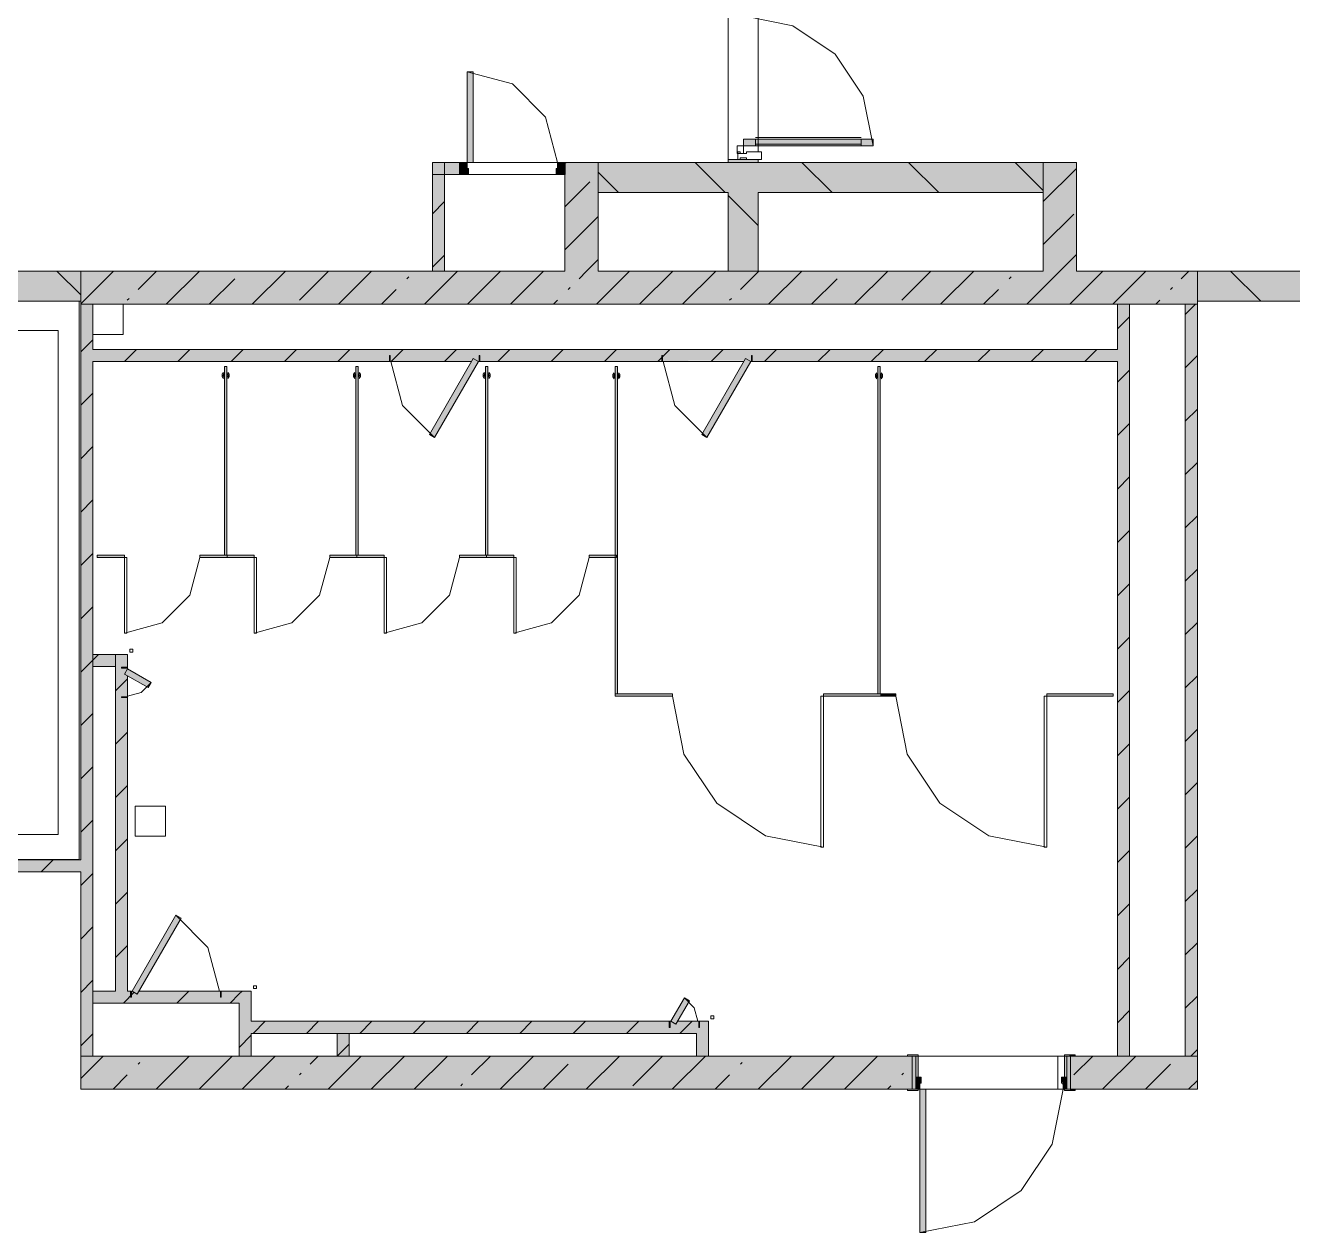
# Model space of a CAD drawing. Header units: millimetres. Extents: x -3817 to 677485, y -22715 to 103890.
# Drawn here: x 10460.1 to 10526.2, y -19570.6 to -19507.6 of the extents above; entities that cross this region are included whole.
import ezdxf

# ---------------------------------------------------------------- set-up
doc = ezdxf.new("R2010")
doc.units = ezdxf.units.MM
doc.layers.add('PDF _Геометрия', color=7, linetype='Continuous', true_color=0x1d1d1d)
doc.layers.add('PDF _Сплошная заливка', color=7, linetype='Continuous', true_color=0xffffff)

msp = doc.modelspace()

# ---------------------------------------------------------------- hatches: boundary and pattern name
at = {"layer": 'PDF _Сплошная заливка', "transparency": 33554559}
h = msp.add_hatch(color=256, dxfattribs=at)
h.paths.add_polyline_path([(10496.741, -19514.742), (10498.315, -19514.742), (10498.315, -19514.585), (10496.741, -19514.585)], flags=0)
h.paths.add_polyline_path([(10497.259, -19499.625), (10498.315, -19499.625), (10498.315, -19498.365), (10496.741, -19498.365), (10496.741, -19499.625)], flags=0)
for points in [[(10488.238, -19520.411), (10489.961, -19520.411), (10489.961, -19514.742), (10488.238, -19514.742), (10488.229, -19520.411)], [(10513.189, -19516.317), (10513.189, -19514.742), (10489.961, -19514.742), (10489.961, -19516.317), (10500.91, -19516.317)], [(10521.228, -19522.144), (10521.228, -19520.411), (10462.962, -19520.411), (10462.962, -19522.144), (10515.517, -19522.144)], [(10517.055, -19561.355), (10517.685, -19561.355), (10517.685, -19522.144), (10517.055, -19522.144), (10517.055, -19549.149)], [(10515.517, -19525.136), (10517.055, -19525.136), (10517.055, -19524.506), (10463.592, -19524.506), (10463.592, -19525.136), (10483.346, -19525.136), (10483.437, -19524.978), (10483.788, -19525.136), (10497.59, -19525.081), (10497.649, -19524.978), (10498, -19525.136), (10500.91, -19525.136)], [(10464.773, -19541.041), (10465.403, -19541.041), (10465.403, -19540.411), (10463.592, -19540.411), (10463.592, -19541.041)], [(10464.773, -19557.969), (10465.403, -19557.953), (10465.403, -19541.522), (10465.246, -19541.431), (10465.403, -19541.041), (10464.773, -19541.041), (10464.773, -19557.953)], [(10465.561, -19558.599), (10471.23, -19558.599), (10471.23, -19557.969), (10466.003, -19557.969), (10465.912, -19558.127), (10465.561, -19557.969), (10463.592, -19557.969), (10463.592, -19558.599), (10464.394, -19558.599)], [(10471.697, -19561.355), (10471.86, -19561.355), (10471.86, -19557.969), (10471.23, -19557.969), (10471.23, -19561.355)], [(10494.73, -19560.174), (10495.087, -19560.174), (10495.087, -19559.544), (10494.112, -19559.544), (10494.021, -19559.701), (10493.749, -19559.544), (10471.86, -19559.544), (10471.86, -19560.174), (10493.749, -19560.174)]]:
    msp.add_hatch(color=256, dxfattribs=at).paths.add_polyline_path(points)
h = msp.add_hatch(color=256, dxfattribs=at)
h.paths.add_polyline_path([(10460.742, -19521.986), (10462.962, -19521.986), (10462.962, -19520.411), (10457.451, -19520.411), (10457.451, -19521.986), (10457.687, -19521.986)], flags=0)
h.paths.add_polyline_path([(10444.223, -19521.986), (10449.577, -19521.986), (10449.577, -19520.411), (10444.223, -19520.411)], flags=0)
h = msp.add_hatch(color=256, dxfattribs=at)
h.paths.add_polyline_path([(10548.668, -19521.986), (10564.691, -19521.986), (10564.691, -19520.411), (10548.668, -19520.411)], flags=0)
h.paths.add_polyline_path([(10530.124, -19521.986), (10537.251, -19521.986), (10537.251, -19520.411), (10521.228, -19520.411), (10521.228, -19521.986)], flags=0)
at = {"layer": 'PDF _Сплошная заливка', "true_color": 0xe2ddcd, "transparency": 33554559}
msp.add_hatch(color=254, dxfattribs=at).paths.add_polyline_path([(10472.013, -19535.356), (10472.013, -19535.23), (10470.596, -19535.23), (10470.596, -19535.356), (10471.697, -19535.356)])
at = {"layer": 'PDF _Сплошная заливка', "transparency": 33554559}
h = msp.add_hatch(color=256, dxfattribs=at)
h.paths.add_polyline_path([(10456.663, -19551.749), (10462.962, -19551.749), (10462.962, -19551.119), (10456.663, -19551.119)], flags=0)
h.paths.add_polyline_path([(10449.183, -19551.749), (10449.183, -19551.119), (10445.798, -19551.119), (10445.798, -19551.749), (10448.947, -19551.749)], flags=0)
h = msp.add_hatch(color=256, dxfattribs=at)
h.paths.add_polyline_path([(10462.962, -19563.087), (10506.347, -19563.087), (10506.347, -19561.355), (10462.962, -19561.355)], flags=0)
h.paths.add_polyline_path([(10521.228, -19563.087), (10521.228, -19561.355), (10514.614, -19561.355), (10514.614, -19563.087), (10515.517, -19563.087)], flags=0)

# ---------------------------------------------------------------- linework, layer by layer
at = {"layer": 'PDF _Геометрия', "color": 7, "lineweight": 9}
for points in [[(10497.693, -19514.585), (10496.741, -19514.585), (10496.741, -19499.625), (10497.693, -19499.625)], [(10498.315, -19500.002), (10498.315, -19514.208)], [(10463.592, -19522.144), (10521.228, -19522.144), (10521.228, -19520.411), (10514.921, -19520.411), (10514.921, -19514.742), (10513.189, -19514.742), (10513.189, -19520.411), (10498.315, -19520.411), (10498.315, -19516.317), (10513.189, -19516.317), (10513.189, -19514.742), (10489.961, -19514.742), (10489.961, -19516.317), (10496.741, -19516.317), (10496.741, -19520.411), (10489.961, -19520.411), (10489.961, -19514.742), (10488.229, -19514.742), (10483.435, -19514.742)], [(10488.229, -19514.807), (10488.294, -19514.742)], [(10491.028, -19516.317), (10489.961, -19515.25)], [(10496.595, -19516.317), (10495.021, -19514.742)], [(10502.163, -19516.317), (10500.588, -19514.742)], [(10507.731, -19516.317), (10506.156, -19514.742)], [(10513.189, -19516.208), (10511.723, -19514.742)], [(10513.189, -19516.787), (10514.921, -19515.055)], [(10482.726, -19515.372), (10488.229, -19515.372), (10488.229, -19520.411), (10462.962, -19520.411), (10462.962, -19522.144)], [(10488.229, -19517.052), (10489.523, -19515.757)], [(10498.315, -19518.037), (10496.741, -19516.462)], [(10481.308, -19517.419), (10481.938, -19516.789)], [(10488.229, -19519.297), (10489.961, -19517.564)], [(10513.189, -19519.032), (10514.78, -19517.441)], [(10481.308, -19520.202), (10481.938, -19519.573)], [(10488.962, -19520.809), (10489.359, -19520.411), (10489.961, -19519.809)], [(10512.322, -19522.144), (10514.054, -19520.411), (10514.921, -19519.544)], [(10457.687, -19521.986), (10462.962, -19521.986), (10462.962, -19520.411), (10457.687, -19520.411)], [(10462.962, -19521.657), (10461.717, -19520.411)], [(10462.962, -19522.114), (10464.665, -19520.411)], [(10465.951, -19521.37), (10466.91, -19520.411)], [(10467.422, -19522.144), (10469.155, -19520.411)], [(10471.912, -19522.144), (10473.645, -19520.411)], [(10474.37, -19521.931), (10475.89, -19520.411)], [(10476.402, -19522.144), (10478.135, -19520.411)], [(10480.892, -19522.144), (10482.624, -19520.411)], [(10483.137, -19522.144), (10484.869, -19520.411)], [(10485.382, -19522.144), (10487.114, -19520.411)], [(10489.872, -19522.144), (10491.604, -19520.411)], [(10492.117, -19522.144), (10493.849, -19520.411)], [(10494.362, -19522.144), (10496.094, -19520.411)], [(10496.741, -19520.411), (10498.315, -19520.411)], [(10497.381, -19521.37), (10498.339, -19520.411)], [(10498.852, -19522.144), (10500.584, -19520.411)], [(10503.342, -19522.144), (10505.074, -19520.411)], [(10505.8, -19521.931), (10507.319, -19520.411)], [(10507.832, -19522.144), (10509.564, -19520.411)], [(10514.567, -19522.144), (10516.299, -19520.411)], [(10516.812, -19522.144), (10518.544, -19520.411)], [(10520.392, -19520.809), (10520.789, -19520.411)], [(10524.535, -19521.986), (10522.96, -19520.411)], [(10469.667, -19522.144), (10471.002, -19520.809)], [(10479.982, -19520.809), (10480.076, -19520.715)], [(10501.097, -19522.144), (10502.432, -19520.809)], [(10511.412, -19520.809), (10511.505, -19520.715)], [(10465.39, -19521.931), (10465.483, -19521.838)], [(10478.647, -19522.144), (10479.421, -19521.37)], [(10488.401, -19521.37), (10488.494, -19521.276)], [(10496.82, -19521.931), (10496.913, -19521.838)], [(10510.077, -19522.144), (10510.851, -19521.37)], [(10519.831, -19521.37), (10519.924, -19521.276)], [(10498, -19525.136), (10517.055, -19525.136), (10517.055, -19561.355), (10517.685, -19561.355), (10517.685, -19522.144), (10517.055, -19522.144), (10517.055, -19524.506), (10498, -19524.506), (10493.276, -19524.506), (10483.788, -19524.506), (10479.064, -19524.506), (10463.592, -19524.506), (10463.592, -19522.144), (10462.962, -19522.144), (10462.962, -19551.119), (10456.9, -19551.119)], [(10465.167, -19522.144), (10463.592, -19522.144), (10463.592, -19523.718)], [(10465.167, -19522.144), (10463.71, -19522.144), (10465.167, -19522.144)], [(10487.627, -19522.144), (10487.84, -19521.931)], [(10519.057, -19522.144), (10519.27, -19521.931)], [(10520.598, -19522.669), (10521.124, -19522.144)], [(10517.055, -19523.429), (10517.685, -19522.799)], [(10450.286, -19523.502), (10461.781, -19523.502), (10461.781, -19549.8), (10449.971, -19549.8), (10449.971, -19523.502)], [(10462.962, -19524.629), (10463.592, -19523.999)], [(10465.24, -19525.136), (10465.87, -19524.506)], [(10468.024, -19525.136), (10468.654, -19524.506)], [(10470.807, -19525.136), (10471.437, -19524.506)], [(10473.591, -19525.136), (10474.221, -19524.506)], [(10476.375, -19525.136), (10477.005, -19524.506)], [(10479.159, -19525.136), (10479.789, -19524.506)], [(10481.943, -19525.136), (10482.572, -19524.506)], [(10484.726, -19525.136), (10485.356, -19524.506)], [(10487.51, -19525.136), (10488.14, -19524.506)], [(10490.294, -19525.136), (10490.924, -19524.506)], [(10493.078, -19525.136), (10493.708, -19524.506)], [(10495.862, -19525.136), (10496.491, -19524.506)], [(10498.645, -19525.136), (10499.275, -19524.506)], [(10501.429, -19525.136), (10502.059, -19524.506)], [(10504.213, -19525.136), (10504.843, -19524.506)], [(10506.997, -19525.136), (10507.627, -19524.506)], [(10509.78, -19525.136), (10510.41, -19524.506)], [(10512.564, -19525.136), (10513.194, -19524.506)], [(10515.348, -19525.136), (10515.978, -19524.506)], [(10506.11, -19561.355), (10463.592, -19561.355), (10463.592, -19541.041), (10464.773, -19541.041), (10464.773, -19540.411), (10463.592, -19540.411), (10463.592, -19525.136), (10479.064, -19525.136), (10483.346, -19525.136)], [(10483.788, -19525.136), (10493.276, -19525.136), (10497.558, -19525.136)], [(10520.598, -19525.453), (10521.228, -19524.823)], [(10470.412, -19525.693), (10470.342, -19525.79), (10470.342, -19525.91), (10470.412, -19526.006)], [(10470.442, -19525.766), (10470.407, -19525.85), (10470.442, -19525.934)], [(10470.61, -19525.934), (10470.645, -19525.85), (10470.61, -19525.766)], [(10470.64, -19526.006), (10470.71, -19525.91), (10470.71, -19525.79), (10470.64, -19525.693)], [(10477.259, -19525.693), (10477.189, -19525.79), (10477.189, -19525.91), (10477.259, -19526.006)], [(10477.289, -19525.766), (10477.255, -19525.85), (10477.289, -19525.934)], [(10477.457, -19525.934), (10477.492, -19525.85), (10477.457, -19525.766)], [(10477.487, -19526.006), (10477.557, -19525.91), (10477.557, -19525.79), (10477.487, -19525.693)], [(10484.028, -19525.693), (10483.957, -19525.79), (10483.957, -19525.91), (10484.028, -19526.006)], [(10484.058, -19525.766), (10484.023, -19525.85), (10484.058, -19525.934)], [(10484.226, -19525.934), (10484.26, -19525.85), (10484.226, -19525.766)], [(10484.256, -19526.006), (10484.326, -19525.91), (10484.326, -19525.79), (10484.256, -19525.693)], [(10490.796, -19525.717), (10490.726, -19525.814), (10490.726, -19525.934), (10490.796, -19526.031)], [(10490.826, -19525.79), (10490.791, -19525.874), (10490.826, -19525.958)], [(10490.994, -19525.958), (10491.029, -19525.874), (10490.994, -19525.79)], [(10491.024, -19526.031), (10491.094, -19525.934), (10491.094, -19525.814), (10491.024, -19525.717)], [(10504.501, -19525.717), (10504.43, -19525.814), (10504.43, -19525.934), (10504.501, -19526.031)], [(10504.53, -19525.79), (10504.496, -19525.874), (10504.53, -19525.958)], [(10504.698, -19525.958), (10504.733, -19525.874), (10504.698, -19525.79)], [(10504.728, -19526.031), (10504.799, -19525.934), (10504.799, -19525.814), (10504.728, -19525.717)], [(10517.055, -19526.212), (10517.685, -19525.583)], [(10462.962, -19527.413), (10463.592, -19526.783)], [(10520.598, -19528.237), (10521.228, -19527.607)], [(10517.055, -19528.996), (10517.685, -19528.366)], [(10462.962, -19530.197), (10463.592, -19529.567)], [(10520.598, -19531.021), (10521.228, -19530.391)], [(10517.055, -19531.78), (10517.685, -19531.15)], [(10462.962, -19532.981), (10463.592, -19532.351)], [(10520.598, -19533.805), (10521.228, -19533.175)], [(10517.055, -19534.564), (10517.685, -19533.934)], [(10462.962, -19535.765), (10463.592, -19535.135)], [(10465.242, -19539.293), (10465.242, -19535.356), (10465.368, -19535.356), (10465.368, -19539.293), (10465.242, -19539.293), (10467.21, -19538.765), (10468.651, -19537.324), (10469.179, -19535.356)], [(10472.013, -19539.293), (10472.013, -19535.356), (10472.139, -19535.356), (10472.139, -19539.293), (10472.013, -19539.293), (10473.982, -19538.765), (10475.423, -19537.324), (10475.95, -19535.356)], [(10478.785, -19539.293), (10478.785, -19535.356), (10478.911, -19535.356), (10478.911, -19539.293), (10478.785, -19539.293), (10480.753, -19538.765), (10482.194, -19537.324), (10482.721, -19535.356)], [(10485.556, -19539.293), (10485.556, -19535.356), (10485.682, -19535.356), (10485.682, -19539.293), (10485.556, -19539.293), (10487.524, -19538.765), (10488.965, -19537.324), (10489.493, -19535.356)], [(10520.598, -19536.588), (10521.228, -19535.958)], [(10517.055, -19537.348), (10517.685, -19536.718)], [(10462.962, -19538.548), (10463.592, -19537.918)], [(10520.598, -19539.372), (10521.228, -19538.742)], [(10517.055, -19540.131), (10517.685, -19539.502)], [(10462.962, -19541.332), (10463.592, -19540.702), (10463.884, -19540.411), (10463.592, -19540.702)], [(10465.403, -19541.159), (10465.403, -19541.041), (10465.403, -19540.411), (10463.592, -19540.411), (10463.592, -19541.041), (10464.773, -19541.041), (10464.773, -19557.969), (10463.592, -19557.969), (10463.592, -19558.599), (10465.561, -19558.599), (10470.285, -19558.599), (10471.23, -19558.599), (10471.23, -19561.355), (10471.86, -19561.355), (10471.86, -19560.174), (10495.087, -19560.174), (10495.087, -19561.355), (10495.717, -19561.355), (10495.717, -19559.544), (10495.087, -19559.544), (10495.245, -19559.544)], [(10464.773, -19542.655), (10464.773, -19541.08)], [(10464.773, -19542.305), (10465.403, -19541.675)], [(10465.561, -19557.969), (10465.403, -19557.969), (10465.403, -19541.522), (10465.403, -19542.655)], [(10520.598, -19542.156), (10521.228, -19541.526)], [(10517.055, -19542.915), (10517.685, -19542.285)], [(10493.839, -19542.592), (10494.439, -19545.605), (10496.145, -19548.159), (10498.7, -19549.866), (10501.713, -19550.465), (10501.587, -19550.465), (10501.587, -19542.592), (10501.713, -19542.592), (10501.713, -19550.465)], [(10505.492, -19542.592), (10506.092, -19545.605), (10507.798, -19548.159), (10510.353, -19549.866), (10513.366, -19550.465), (10513.24, -19550.465), (10513.24, -19542.592), (10513.366, -19542.592), (10513.366, -19550.465)], [(10462.962, -19544.116), (10463.592, -19543.486)], [(10520.598, -19544.94), (10521.228, -19544.31)], [(10464.773, -19545.089), (10465.403, -19544.459)], [(10517.055, -19545.699), (10517.685, -19545.069)], [(10462.962, -19546.9), (10463.592, -19546.27)], [(10464.773, -19547.872), (10465.403, -19547.243)], [(10520.598, -19547.723), (10521.228, -19547.093)], [(10517.055, -19548.483), (10517.685, -19547.853)], [(10462.962, -19549.683), (10463.592, -19549.054)], [(10464.773, -19550.656), (10465.403, -19550.026)], [(10520.598, -19550.507), (10521.228, -19549.877)], [(10517.055, -19551.267), (10517.685, -19550.637)], [(10460.897, -19551.749), (10461.527, -19551.119)], [(10456.9, -19551.749), (10462.962, -19551.749), (10462.962, -19561.355), (10463.592, -19561.355)], [(10462.962, -19552.467), (10463.592, -19551.837)], [(10464.773, -19553.44), (10465.403, -19552.81)], [(10520.598, -19553.291), (10521.228, -19552.661)], [(10517.055, -19554.05), (10517.685, -19553.42)], [(10462.962, -19555.251), (10463.592, -19554.621)], [(10464.773, -19556.224), (10465.403, -19555.594)], [(10520.598, -19556.075), (10521.228, -19555.445)], [(10517.055, -19556.834), (10517.685, -19556.204)], [(10462.962, -19558.035), (10463.592, -19557.405)], [(10465.182, -19558.599), (10465.749, -19558.032)], [(10493.749, -19559.544), (10471.86, -19559.544), (10471.86, -19557.969), (10471.23, -19557.969), (10470.285, -19557.969), (10466.003, -19557.969)], [(10467.966, -19558.599), (10468.596, -19557.969)], [(10470.75, -19558.599), (10471.23, -19558.119), (10471.379, -19557.969)], [(10520.598, -19558.859), (10521.228, -19558.229)], [(10471.959, -19560.174), (10472.588, -19559.544)], [(10474.742, -19560.174), (10475.372, -19559.544)], [(10477.526, -19560.174), (10478.156, -19559.544)], [(10480.31, -19560.174), (10480.94, -19559.544)], [(10483.094, -19560.174), (10483.724, -19559.544)], [(10485.877, -19560.174), (10486.507, -19559.544)], [(10488.661, -19560.174), (10489.291, -19559.544)], [(10491.445, -19560.174), (10492.075, -19559.544)], [(10494.229, -19560.174), (10494.859, -19559.544)], [(10517.055, -19559.618), (10517.685, -19558.988)], [(10462.962, -19560.819), (10463.592, -19560.189)], [(10495.087, -19560.174), (10493.67, -19560.174)], [(10471.23, -19560.903), (10471.86, -19560.273)], [(10476.345, -19561.355), (10476.968, -19560.732)], [(10462.962, -19562.523), (10464.131, -19561.355)], [(10462.962, -19561.355), (10462.962, -19563.087), (10506.11, -19563.087)], [(10466.889, -19563.087), (10468.621, -19561.355)], [(10469.134, -19563.087), (10470.866, -19561.355)], [(10471.379, -19563.087), (10473.111, -19561.355)], [(10474.931, -19561.779), (10475.356, -19561.355)], [(10475.869, -19563.087), (10477.601, -19561.355)], [(10478.114, -19563.087), (10479.846, -19561.355)], [(10480.359, -19563.087), (10482.091, -19561.355)], [(10483.35, -19562.341), (10484.336, -19561.355)], [(10484.849, -19563.087), (10486.581, -19561.355)], [(10489.338, -19563.087), (10491.071, -19561.355)], [(10491.768, -19562.902), (10493.316, -19561.355)], [(10493.828, -19563.087), (10495.561, -19561.355)], [(10498.318, -19563.087), (10500.051, -19561.355)], [(10500.563, -19563.087), (10502.296, -19561.355)], [(10502.808, -19563.087), (10504.541, -19561.355)], [(10506.347, -19563.087), (10506.347, -19561.355)], [(10506.662, -19561.355), (10514.299, -19561.355)], [(10514.614, -19561.355), (10514.614, -19563.087)], [(10514.78, -19562.341), (10515.766, -19561.355)], [(10514.85, -19563.087), (10521.228, -19563.087), (10521.228, -19561.355), (10520.598, -19561.355), (10517.685, -19561.355)], [(10517.055, -19561.355), (10514.85, -19561.355)], [(10516.278, -19563.087), (10518.011, -19561.355)], [(10520.886, -19561.355), (10521.228, -19561.012)], [(10465.951, -19561.779), (10466.044, -19561.686)], [(10487.093, -19563.087), (10488.401, -19561.779)], [(10497.381, -19561.779), (10497.474, -19561.686)], [(10518.523, -19563.087), (10519.831, -19561.779)], [(10464.644, -19563.087), (10465.39, -19562.341)], [(10474.37, -19562.341), (10474.463, -19562.247)], [(10482.789, -19562.902), (10482.882, -19562.809)], [(10496.073, -19563.087), (10496.82, -19562.341)], [(10505.8, -19562.341), (10505.893, -19562.247)], [(10520.768, -19563.087), (10521.228, -19562.627)], [(10473.624, -19563.087), (10473.809, -19562.902)], [(10505.053, -19563.087), (10505.238, -19562.902)], [(10514.299, -19563.087), (10507.055, -19563.087)]]:
    msp.add_lwpolyline(points, dxfattribs=at)
at = {"layer": 'PDF _Геометрия', "color": 253, "lineweight": 9, "true_color": 0xaaaaaa}
for points in [[(10497.221, -19513.876), (10497.536, -19513.876), (10497.221, -19513.876), (10497.536, -19513.876), (10497.221, -19513.876), (10497.221, -19514.27), (10497.221, -19513.93), (10497.221, -19514.27), (10497.536, -19514.27), (10497.536, -19513.876), (10504.307, -19513.876), (10503.792, -19511.285), (10502.324, -19509.088), (10500.127, -19507.62), (10497.536, -19507.105), (10500.127, -19506.589), (10502.324, -19505.121), (10503.792, -19502.925), (10504.307, -19500.333), (10497.536, -19500.333), (10497.221, -19500.333), (10497.221, -19499.94), (10497.536, -19499.94)], [(10487.844, -19514.742), (10487.211, -19512.38), (10485.482, -19510.651), (10483.12, -19510.018)], [(10497.221, -19513.93), (10497.221, -19514.27)], [(10497.536, -19514.27), (10497.536, -19513.93)], [(10503.677, -19513.451), (10498.166, -19513.451)], [(10498.166, -19513.876), (10498.166, -19513.522)], [(10503.677, -19513.797), (10498.166, -19513.797)], [(10503.677, -19513.876), (10503.677, -19513.522)], [(10483.435, -19514.742), (10487.923, -19514.742), (10483.12, -19514.742)], [(10488.229, -19514.742), (10496.741, -19514.742)], [(10498.315, -19514.742), (10514.921, -19514.742), (10514.921, -19520.411), (10537.265, -19520.411)], [(10481.938, -19520.411), (10488.229, -19520.411), (10488.229, -19515.372)], [(10487.923, -19515.372), (10483.041, -19515.372), (10487.923, -19515.372)], [(10457.687, -19520.411), (10481.308, -19520.411)], [(10537.251, -19521.642), (10537.251, -19521.986), (10521.228, -19521.986)], [(10456.9, -19551.108), (10462.884, -19551.108), (10462.884, -19521.986)], [(10483.346, -19525.136), (10463.592, -19525.136), (10463.592, -19540.411), (10465.403, -19540.411), (10465.403, -19541.159)], [(10479.143, -19525.136), (10479.755, -19527.419), (10481.426, -19529.09)], [(10497.558, -19525.136), (10483.71, -19525.136)], [(10493.355, -19525.136), (10493.967, -19527.419), (10495.638, -19529.09)], [(10517.055, -19561.355), (10517.055, -19525.136), (10497.922, -19525.136)], [(10521.228, -19531.539), (10521.228, -19563.087), (10514.85, -19563.087)], [(10465.403, -19541.522), (10465.403, -19557.953)], [(10465.403, -19542.576), (10466.112, -19542.386), (10466.631, -19541.867)], [(10505.874, -19563.087), (10506.11, -19563.087), (10462.962, -19563.087), (10462.962, -19551.749), (10456.9, -19551.749)], [(10470.206, -19557.969), (10469.594, -19555.686), (10467.923, -19554.014)], [(10466.003, -19557.969), (10471.86, -19557.969)], [(10495.166, -19559.544), (10494.976, -19558.835), (10494.457, -19558.316)], [(10471.86, -19559.544), (10493.749, -19559.544)], [(10494.112, -19559.544), (10495.717, -19559.544), (10495.717, -19561.355), (10505.874, -19561.355)], [(10514.299, -19563.087), (10507.055, -19563.087), (10513.945, -19563.087), (10513.945, -19561.355), (10514.299, -19561.355)], [(10514.85, -19561.355), (10515.517, -19561.355)], [(10514.22, -19563.087), (10513.651, -19565.95), (10512.029, -19568.376), (10509.603, -19569.998), (10506.74, -19570.567)]]:
    msp.add_lwpolyline(points, dxfattribs=at)
for points in [[(10483.12, -19510.018), (10483.12, -19514.742), (10483.435, -19514.742), (10483.435, -19510.018)], [(10497.536, -19513.522), (10497.536, -19513.876), (10504.307, -19513.876), (10504.307, -19513.522), (10497.536, -19513.522), (10497.536, -19513.876), (10504.307, -19513.876), (10504.307, -19513.522)], [(10497.536, -19513.93), (10497.536, -19514.27)], [(10482.923, -19515.372), (10482.923, -19514.742), (10482.726, -19514.742), (10482.726, -19515.372)], [(10483.12, -19514.742), (10482.923, -19514.742), (10482.923, -19515.372), (10483.199, -19515.372), (10483.199, -19515.057), (10483.12, -19515.057)], [(10487.844, -19514.742), (10487.844, -19515.057), (10487.766, -19515.057), (10487.766, -19515.372), (10488.041, -19515.372), (10488.041, -19514.742)], [(10488.041, -19515.372), (10488.238, -19515.372), (10488.238, -19514.742), (10488.041, -19514.742)], [(10465.167, -19523.718), (10465.167, -19522.144), (10463.592, -19522.144), (10463.592, -19523.718)], [(10465.167, -19522.144), (10465.167, -19523.718), (10463.592, -19523.718), (10463.592, -19522.144)], [(10465.167, -19523.718), (10465.167, -19522.144), (10463.592, -19522.144), (10463.592, -19523.718)], [(10465.167, -19522.144), (10465.167, -19523.718), (10463.592, -19523.718), (10463.592, -19522.144)], [(10479.103, -19524.821), (10479.064, -19524.821), (10479.064, -19525.136), (10479.103, -19525.136)], [(10481.426, -19529.09), (10483.71, -19525.136), (10483.437, -19524.978), (10481.153, -19528.933)], [(10483.749, -19524.821), (10483.749, -19525.136), (10483.788, -19525.136), (10483.788, -19524.821)], [(10493.316, -19524.821), (10493.276, -19524.821), (10493.276, -19525.136), (10493.316, -19525.136)], [(10495.638, -19529.09), (10497.922, -19525.136), (10497.649, -19524.978), (10495.366, -19528.933)], [(10497.961, -19524.821), (10497.961, -19525.136), (10498, -19525.136), (10498, -19524.821)], [(10465.088, -19541.119), (10465.403, -19541.119), (10465.403, -19541.08), (10465.088, -19541.08)], [(10466.631, -19541.867), (10465.403, -19541.159), (10465.246, -19541.431), (10466.473, -19542.14)], [(10465.088, -19542.615), (10465.088, -19542.655), (10465.403, -19542.655), (10465.403, -19542.615)], [(10465.803, -19549.89), (10465.803, -19548.315), (10467.378, -19548.315), (10467.378, -19549.89)], [(10467.923, -19554.014), (10465.639, -19557.969), (10465.912, -19558.127), (10468.196, -19554.172)], [(10465.6, -19558.284), (10465.6, -19557.969), (10465.561, -19557.969), (10465.561, -19558.284)], [(10470.245, -19558.284), (10470.285, -19558.284), (10470.285, -19557.969), (10470.245, -19557.969)], [(10494.457, -19558.316), (10493.749, -19559.544), (10494.021, -19559.701), (10494.73, -19558.474)], [(10493.709, -19559.859), (10493.709, -19559.544), (10493.67, -19559.544), (10493.67, -19559.859)], [(10495.205, -19559.859), (10495.245, -19559.859), (10495.245, -19559.544), (10495.205, -19559.544)], [(10506.662, -19561.292), (10506.11, -19561.292), (10506.11, -19561.355), (10506.662, -19561.355)], [(10506.543, -19561.355), (10506.347, -19561.355), (10506.347, -19563.087), (10506.543, -19563.087)], [(10506.662, -19561.355), (10506.543, -19561.355), (10506.543, -19562.457), (10506.662, -19562.457)], [(10514.299, -19561.292), (10514.299, -19561.355), (10514.85, -19561.355), (10514.85, -19561.292)], [(10514.299, -19561.355), (10514.299, -19562.457), (10514.417, -19562.457), (10514.417, -19561.355)], [(10514.417, -19561.355), (10514.417, -19563.087), (10514.614, -19563.087), (10514.614, -19561.355)], [(10506.74, -19563.087), (10506.74, -19562.772), (10506.819, -19562.772), (10506.819, -19562.457), (10506.543, -19562.457), (10506.543, -19563.087)], [(10514.22, -19563.087), (10514.417, -19563.087), (10514.417, -19562.457), (10514.142, -19562.457), (10514.142, -19562.772), (10514.22, -19562.772)], [(10506.662, -19563.087), (10506.11, -19563.087), (10506.11, -19563.15), (10506.662, -19563.15)], [(10506.662, -19563.079), (10506.543, -19563.079), (10506.543, -19563.087), (10506.662, -19563.087)], [(10506.74, -19570.567), (10507.055, -19570.567), (10507.055, -19563.087), (10506.74, -19563.087)], [(10514.299, -19563.079), (10514.299, -19563.087), (10514.417, -19563.087), (10514.417, -19563.079)], [(10514.299, -19563.087), (10514.299, -19563.15), (10514.85, -19563.15), (10514.85, -19563.087)]]:
    msp.add_lwpolyline(points, close=True, dxfattribs=at)
at = {"layer": 'PDF _Геометрия', "color": 7, "lineweight": 9}
for points in [[(10498.315, -19514.742), (10498.315, -19514.585), (10496.741, -19514.585), (10496.741, -19514.742)], [(10497.378, -19514.585), (10497.378, -19514.506), (10497.693, -19514.506), (10497.693, -19514.585), (10498.481, -19514.585), (10498.481, -19514.191), (10497.693, -19514.191), (10497.693, -19514.27), (10497.378, -19514.27), (10497.378, -19514.191), (10497.245, -19514.191), (10497.245, -19514.585)], [(10481.938, -19520.411), (10481.938, -19514.742), (10481.308, -19514.742), (10481.308, -19520.411)], [(10481.308, -19515.372), (10482.726, -19515.372), (10482.726, -19514.742), (10481.308, -19514.742)], [(10537.251, -19520.411), (10521.228, -19520.411), (10521.228, -19521.986), (10537.251, -19521.986)], [(10521.228, -19561.355), (10521.228, -19522.144), (10520.598, -19522.144), (10520.598, -19561.355)], [(10470.428, -19525.948), (10470.388, -19525.85), (10470.428, -19525.752), (10470.388, -19525.85)], [(10470.463, -19525.749), (10470.408, -19525.839), (10470.446, -19525.937), (10470.463, -19525.95)], [(10470.463, -19525.388), (10470.463, -19535.23), (10470.589, -19535.23), (10470.589, -19525.388)], [(10470.589, -19525.95), (10470.644, -19525.86), (10470.606, -19525.762), (10470.589, -19525.749)], [(10470.624, -19525.752), (10470.664, -19525.85), (10470.624, -19525.948), (10470.664, -19525.85)], [(10477.275, -19525.948), (10477.235, -19525.85), (10477.275, -19525.752), (10477.235, -19525.85)], [(10477.31, -19525.749), (10477.255, -19525.839), (10477.293, -19525.937), (10477.31, -19525.95)], [(10477.31, -19525.388), (10477.31, -19535.23), (10477.436, -19535.23), (10477.436, -19525.388)], [(10477.436, -19525.95), (10477.491, -19525.86), (10477.453, -19525.762), (10477.436, -19525.749)], [(10477.471, -19525.752), (10477.512, -19525.85), (10477.471, -19525.948), (10477.512, -19525.85)], [(10484.044, -19525.948), (10484.003, -19525.85), (10484.044, -19525.752), (10484.003, -19525.85)], [(10484.079, -19525.749), (10484.024, -19525.839), (10484.062, -19525.937), (10484.079, -19525.95)], [(10484.079, -19525.388), (10484.079, -19535.23), (10484.205, -19535.23), (10484.205, -19525.388)], [(10484.205, -19525.95), (10484.26, -19525.86), (10484.222, -19525.762), (10484.205, -19525.749)], [(10484.239, -19525.752), (10484.28, -19525.85), (10484.239, -19525.948), (10484.28, -19525.85)], [(10490.812, -19525.972), (10490.772, -19525.874), (10490.812, -19525.776), (10490.772, -19525.874)], [(10490.847, -19525.773), (10490.792, -19525.863), (10490.83, -19525.961), (10490.847, -19525.974)], [(10490.847, -19525.38), (10490.847, -19542.466), (10490.973, -19542.466), (10490.973, -19525.38)], [(10490.973, -19525.974), (10491.028, -19525.885), (10490.99, -19525.786), (10490.973, -19525.773)], [(10491.008, -19525.776), (10491.048, -19525.874), (10491.008, -19525.972), (10491.048, -19525.874)], [(10504.517, -19525.972), (10504.476, -19525.874), (10504.517, -19525.776), (10504.476, -19525.874)], [(10504.551, -19525.773), (10504.496, -19525.863), (10504.534, -19525.961), (10504.551, -19525.974)], [(10504.551, -19525.38), (10504.551, -19542.466), (10504.677, -19542.466), (10504.677, -19525.38)], [(10504.677, -19525.974), (10504.733, -19525.885), (10504.695, -19525.786), (10504.677, -19525.773)], [(10504.712, -19525.776), (10504.753, -19525.874), (10504.712, -19525.972), (10504.753, -19525.874)], [(10463.824, -19535.356), (10465.242, -19535.356), (10465.242, -19535.23), (10463.824, -19535.23)], [(10469.179, -19535.356), (10470.596, -19535.356), (10470.596, -19535.23), (10469.179, -19535.23)], [(10470.596, -19535.356), (10472.013, -19535.356), (10472.013, -19535.23), (10470.596, -19535.23)], [(10475.95, -19535.356), (10477.367, -19535.356), (10477.367, -19535.23), (10475.95, -19535.23)], [(10477.367, -19535.356), (10478.785, -19535.356), (10478.785, -19535.23), (10477.367, -19535.23)], [(10482.721, -19535.356), (10484.139, -19535.356), (10484.139, -19535.23), (10482.721, -19535.23)], [(10484.139, -19535.356), (10485.556, -19535.356), (10485.556, -19535.23), (10484.139, -19535.23)], [(10489.493, -19535.356), (10490.91, -19535.356), (10490.91, -19535.23), (10489.493, -19535.23)], [(10465.525, -19540.131), (10465.525, -19540.285), (10465.683, -19540.285), (10465.683, -19540.131)], [(10490.847, -19542.592), (10493.839, -19542.592), (10493.839, -19542.466), (10490.847, -19542.466)], [(10501.713, -19542.592), (10504.705, -19542.592), (10504.705, -19542.466), (10501.713, -19542.466)], [(10504.705, -19542.592), (10505.492, -19542.592), (10505.492, -19542.466), (10504.705, -19542.466)], [(10513.366, -19542.592), (10516.83, -19542.592), (10516.83, -19542.466), (10513.366, -19542.466)], [(10472.139, -19557.839), (10472.139, -19557.686), (10471.982, -19557.686), (10471.982, -19557.839)], [(10495.087, -19559.544), (10494.112, -19559.544)], [(10495.839, -19559.264), (10495.839, -19559.418), (10495.997, -19559.418), (10495.997, -19559.264)], [(10476.338, -19560.174), (10476.338, -19561.355), (10476.968, -19561.355), (10476.968, -19560.174)]]:
    msp.add_lwpolyline(points, close=True, dxfattribs=at)
at = {"layer": 'PDF _Сплошная заливка', "color": 254, "lineweight": 60, "true_color": 0xe2e2e2, "transparency": 33554559}
for points in [[(10483.435, -19514.742), (10483.435, -19510.018), (10483.12, -19514.742), (10483.12, -19510.018)], [(10497.536, -19513.876), (10504.307, -19513.876), (10497.536, -19513.522), (10504.307, -19513.522)], [(10482.923, -19515.372), (10483.199, -19515.372), (10482.923, -19514.742), (10483.12, -19514.742)], [(10488.041, -19515.372), (10488.041, -19514.742), (10487.766, -19515.372), (10487.844, -19514.742)], [(10481.426, -19529.09), (10483.71, -19525.136), (10481.153, -19528.933), (10483.437, -19524.978)], [(10495.638, -19529.09), (10497.922, -19525.136), (10495.366, -19528.933), (10497.649, -19524.978)], [(10466.473, -19542.14), (10466.631, -19541.867), (10465.246, -19541.431), (10465.403, -19541.159)], [(10465.912, -19558.127), (10468.196, -19554.172), (10465.639, -19557.969), (10467.923, -19554.014)], [(10494.021, -19559.701), (10494.73, -19558.474), (10493.749, -19559.544), (10494.457, -19558.316)], [(10506.543, -19562.457), (10506.662, -19562.457), (10506.543, -19561.355), (10506.662, -19561.355)], [(10514.85, -19561.355), (10514.85, -19561.292), (10514.299, -19561.355)], [(10514.299, -19562.457), (10514.417, -19562.457), (10514.299, -19561.355), (10514.417, -19561.355)], [(10506.74, -19563.087), (10506.819, -19562.457), (10506.543, -19563.087), (10506.543, -19562.457)], [(10514.417, -19563.087), (10514.417, -19562.457), (10514.22, -19563.087), (10514.142, -19562.457)], [(10507.055, -19570.567), (10507.055, -19563.087), (10506.74, -19570.567), (10506.74, -19563.087)], [(10514.85, -19563.15), (10514.85, -19563.087), (10514.299, -19563.15)]]:
    msp.add_solid(points, dxfattribs=at)
at = {"layer": 'PDF _Сплошная заливка', "lineweight": 60, "transparency": 33554559}
for points in [[(10481.938, -19520.411), (10481.938, -19514.742), (10481.308, -19520.411), (10481.308, -19514.742)], [(10482.726, -19515.372), (10482.726, -19514.742), (10481.308, -19515.372), (10481.308, -19514.742)], [(10514.921, -19520.411), (10514.921, -19514.742), (10513.189, -19520.411), (10513.189, -19514.742)], [(10498.315, -19520.411), (10498.315, -19516.317), (10496.741, -19520.411), (10496.741, -19516.317)], [(10463.592, -19561.355), (10463.592, -19522.144), (10462.962, -19561.355), (10462.962, -19522.144)], [(10521.228, -19561.355), (10521.228, -19522.144), (10520.598, -19561.355), (10520.598, -19522.144)], [(10464.773, -19541.041), (10464.773, -19540.411), (10463.592, -19541.041), (10463.592, -19540.411)], [(10495.717, -19561.355), (10495.717, -19559.544), (10495.087, -19561.355), (10495.087, -19559.544)], [(10476.968, -19561.355), (10476.968, -19560.174), (10476.338, -19561.355), (10476.338, -19560.174)]]:
    msp.add_solid(points, dxfattribs=at)
at = {"layer": 'PDF _Сплошная заливка', "color": 7, "lineweight": 60, "true_color": 0xfbfbfb, "transparency": 33554559}
for points in [[(10482.923, -19515.372), (10482.923, -19514.742), (10482.726, -19515.372), (10482.726, -19514.742)], [(10488.238, -19515.372), (10488.238, -19514.742), (10488.041, -19515.372), (10488.041, -19514.742)], [(10506.347, -19563.087), (10506.543, -19563.087), (10506.347, -19561.355), (10506.543, -19561.355)], [(10514.417, -19563.087), (10514.614, -19563.087), (10514.417, -19561.355), (10514.614, -19561.355)]]:
    msp.add_solid(points, dxfattribs=at)
at = {"layer": 'PDF _Сплошная заливка', "color": 254, "lineweight": 60, "true_color": 0xe2ddcd, "transparency": 33554559}
for points in [[(10470.589, -19535.23), (10470.589, -19525.388), (10470.463, -19535.23), (10470.463, -19525.388)], [(10477.436, -19535.23), (10477.436, -19525.388), (10477.31, -19535.23), (10477.31, -19525.388)], [(10484.205, -19535.23), (10484.205, -19525.388), (10484.079, -19535.23), (10484.079, -19525.388)], [(10490.973, -19542.466), (10490.973, -19525.38), (10490.847, -19542.466), (10490.847, -19525.38)], [(10504.677, -19542.466), (10504.677, -19525.38), (10504.551, -19542.466), (10504.551, -19525.38)], [(10465.242, -19535.356), (10465.242, -19535.23), (10463.824, -19535.356), (10463.824, -19535.23)], [(10470.596, -19535.356), (10470.596, -19535.23), (10469.179, -19535.356), (10469.179, -19535.23)], [(10477.367, -19535.356), (10477.367, -19535.23), (10475.95, -19535.356), (10475.95, -19535.23)], [(10478.785, -19535.356), (10478.785, -19535.23), (10477.367, -19535.356), (10477.367, -19535.23)], [(10484.139, -19535.356), (10484.139, -19535.23), (10482.721, -19535.356), (10482.721, -19535.23)], [(10485.556, -19535.356), (10485.556, -19535.23), (10484.139, -19535.356), (10484.139, -19535.23)], [(10490.91, -19535.356), (10490.91, -19535.23), (10489.493, -19535.356), (10489.493, -19535.23)], [(10493.839, -19542.592), (10493.839, -19542.466), (10490.847, -19542.592), (10490.847, -19542.466)], [(10504.705, -19542.592), (10504.705, -19542.466), (10501.713, -19542.592), (10501.713, -19542.466)], [(10505.492, -19542.592), (10505.492, -19542.466), (10504.705, -19542.592), (10504.705, -19542.466)], [(10513.366, -19542.592), (10516.83, -19542.592), (10513.366, -19542.466), (10516.83, -19542.466)]]:
    msp.add_solid(points, dxfattribs=at)

doc.saveas('drawing.dxf')
